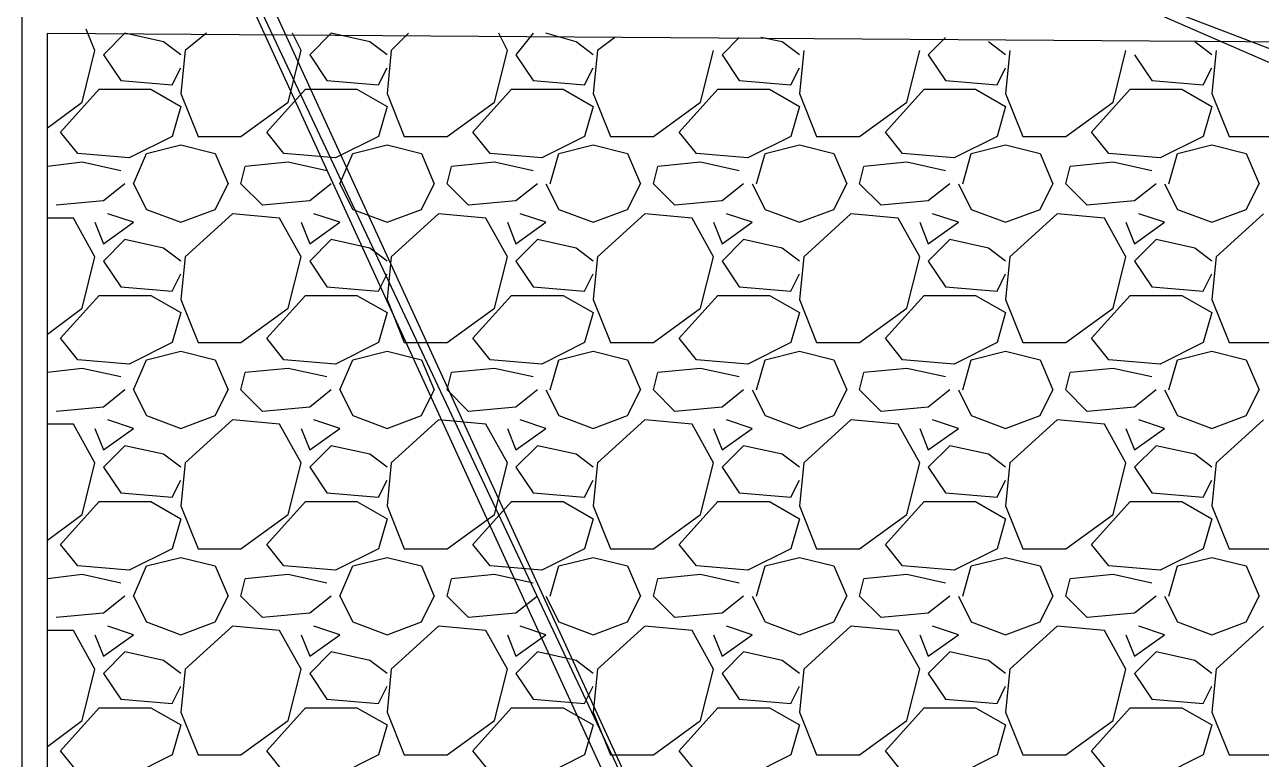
# Model space of a CAD drawing. Header units: metres. Extents: x 1 to 213, y 1 to 147.
# Drawn here: x 76.203 to 79.25, y 140.176 to 141.986 of the extents above; entities that cross this region are included whole.
import ezdxf

# ---------------------------------------------------------------- set-up
doc = ezdxf.new("R2010")
doc.units = ezdxf.units.M
doc.layers.add('00-BASE-ARQUITECTURA', color=8, linetype='Continuous')

msp = doc.modelspace()

# ---------------------------------------------------------------- linework, layer by layer
at = {"layer": '00-BASE-ARQUITECTURA'}
for points in [[(76.1753, 143.4253), (76.1329, 143.4041), (78.0591, 139.3189), (76.1753, 143.4253)], [(76.1329, 143.4041), (78.0591, 139.3189), (78.0168, 139.2978), (76.1329, 143.4041)], [(78.6624, 142.2717), (78.62, 142.1764), (80.7261, 141.3721), (78.6624, 142.2717)], [(78.62, 142.1764), (80.7261, 141.3721), (80.6838, 141.2768), (78.62, 142.1764)], [(76.1964, 142.0283), (76.1964, 139.9857), (76.2599, 139.9857), (76.2599, 141.9648)], [(76.2599, 141.9648), (79.3291, 141.9436), (82.6946, 140.155), (84.7901, 135.71), (82.4512, 135.71), (82.4512, 135.6465)], [(76.3764, 141.9224), (76.3552, 141.9753)], [(76.4504, 141.9648), (76.3975, 141.9118)], [(76.5457, 141.9436), (76.4504, 141.9648)], [(76.6515, 141.9648), (76.5986, 141.9224)], [(76.8844, 141.9224), (76.8632, 141.9648)], [(76.9584, 141.9648), (76.9055, 141.9118)], [(77.0537, 141.9436), (76.9584, 141.9648)], [(77.1489, 141.9648), (77.1066, 141.9224)], [(77.3924, 141.9224), (77.3712, 141.9648)], [(77.4558, 141.9648), (77.4135, 141.9118)], [(77.5617, 141.9436), (77.4876, 141.9648)], [(76.588, 141.9118), (76.5457, 141.9436)], [(77.096, 141.9118), (77.0537, 141.9436)], [(77.604, 141.9118), (77.5617, 141.9436)], [(77.6569, 141.9542), (77.6146, 141.9224)], [(77.9638, 141.9542), (77.9215, 141.9118)], [(78.0697, 141.9436), (78.0168, 141.9542)], [(78.112, 141.9118), (78.0697, 141.9436)], [(78.4719, 141.9542), (78.4295, 141.9118)], [(78.62, 141.9118), (78.5777, 141.9436)], [(79.128, 141.9118), (79.0857, 141.9436)], [(76.3446, 141.7954), (76.3764, 141.9224)], [(76.3975, 141.9118), (76.4399, 141.8483)], [(76.5986, 141.9224), (76.588, 141.8166)], [(76.8526, 141.7954), (76.8844, 141.9224)], [(76.9055, 141.9118), (76.9478, 141.8483)], [(77.1066, 141.9224), (77.096, 141.8166)], [(77.3606, 141.7954), (77.3924, 141.9224)], [(77.4135, 141.9118), (77.4558, 141.8483)], [(77.6146, 141.9224), (77.604, 141.8166)], [(77.8686, 141.7954), (77.9004, 141.9224)], [(77.9215, 141.9118), (77.9638, 141.8483)], [(78.1226, 141.9224), (78.112, 141.8166)], [(78.3766, 141.7954), (78.4084, 141.9224)], [(78.4295, 141.9118), (78.4719, 141.8483)], [(78.6306, 141.9224), (78.62, 141.8166)], [(78.8846, 141.7954), (78.9164, 141.9224)], [(78.9375, 141.9118), (78.9799, 141.8483)], [(79.1386, 141.9224), (79.128, 141.8166)], [(76.5669, 141.8378), (76.588, 141.8801)], [(77.0749, 141.8378), (77.096, 141.8801)], [(77.5829, 141.8378), (77.604, 141.8801)], [(78.0909, 141.8378), (78.112, 141.8801)], [(78.5989, 141.8378), (78.62, 141.8801)], [(79.1069, 141.8378), (79.128, 141.8801)], [(76.4399, 141.8483), (76.5669, 141.8378)], [(76.9478, 141.8483), (77.0749, 141.8378)], [(77.4558, 141.8483), (77.5829, 141.8378)], [(77.9638, 141.8483), (78.0909, 141.8378)], [(78.4719, 141.8483), (78.5989, 141.8378)], [(78.9799, 141.8483), (79.1069, 141.8378)], [(76.2917, 141.7213), (76.3869, 141.8272)], [(76.3869, 141.8272), (76.5139, 141.8272)], [(76.5139, 141.8272), (76.588, 141.7848)], [(76.588, 141.8166), (76.6304, 141.7108)], [(76.7997, 141.7213), (76.8949, 141.8272)], [(76.8949, 141.8272), (77.0219, 141.8272)], [(77.0219, 141.8272), (77.096, 141.7848)], [(77.096, 141.8166), (77.1384, 141.7108)], [(77.3077, 141.7213), (77.4029, 141.8272)], [(77.4029, 141.8272), (77.5299, 141.8272)], [(77.5299, 141.8272), (77.604, 141.7848)], [(77.604, 141.8166), (77.6464, 141.7108)], [(77.8157, 141.7213), (77.9109, 141.8272)], [(77.9109, 141.8272), (78.0379, 141.8272)], [(78.0379, 141.8272), (78.112, 141.7848)], [(78.112, 141.8166), (78.1544, 141.7108)], [(78.3237, 141.7213), (78.4189, 141.8272)], [(78.4189, 141.8272), (78.5459, 141.8272)], [(78.5459, 141.8272), (78.62, 141.7848)], [(78.62, 141.8166), (78.6624, 141.7108)], [(78.8317, 141.7213), (78.9269, 141.8272)], [(78.9269, 141.8272), (79.0539, 141.8272)], [(79.0539, 141.8272), (79.128, 141.7848)], [(79.128, 141.8166), (79.1704, 141.7108)], [(76.2599, 141.7319), (76.3446, 141.7954)], [(76.588, 141.7848), (76.5669, 141.7108)], [(76.7362, 141.7108), (76.8526, 141.7954)], [(77.096, 141.7848), (77.0749, 141.7108)], [(77.2442, 141.7108), (77.3606, 141.7954)], [(77.604, 141.7848), (77.5829, 141.7108)], [(77.7522, 141.7108), (77.8686, 141.7954)], [(78.112, 141.7848), (78.0909, 141.7108)], [(78.2602, 141.7108), (78.3766, 141.7954)], [(78.62, 141.7848), (78.5989, 141.7108)], [(78.7682, 141.7108), (78.8846, 141.7954)], [(79.128, 141.7848), (79.1069, 141.7108)], [(76.334, 141.6684), (76.2917, 141.7213)], [(76.5669, 141.7108), (76.461, 141.6578)], [(76.6304, 141.7108), (76.7362, 141.7108)], [(76.842, 141.6684), (76.7997, 141.7213)], [(77.0749, 141.7108), (76.969, 141.6578)], [(77.1384, 141.7108), (77.2442, 141.7108)], [(77.35, 141.6684), (77.3077, 141.7213)], [(77.5829, 141.7108), (77.477, 141.6578)], [(77.6464, 141.7108), (77.7522, 141.7108)], [(77.858, 141.6684), (77.8157, 141.7213)], [(78.0909, 141.7108), (77.985, 141.6578)], [(78.1544, 141.7108), (78.2602, 141.7108)], [(78.366, 141.6684), (78.3237, 141.7213)], [(78.5989, 141.7108), (78.493, 141.6578)], [(78.6624, 141.7108), (78.7682, 141.7108)], [(78.874, 141.6684), (78.8317, 141.7213)], [(79.1069, 141.7108), (79.001, 141.6578)], [(79.1704, 141.7108), (79.2762, 141.7108)], [(76.5034, 141.6684), (76.588, 141.6896)], [(76.588, 141.6896), (76.6727, 141.6684)], [(77.0114, 141.6684), (77.096, 141.6896)], [(77.096, 141.6896), (77.1807, 141.6684)], [(77.5194, 141.6684), (77.604, 141.6896)], [(77.604, 141.6896), (77.6887, 141.6684)], [(78.0274, 141.6684), (78.112, 141.6896)], [(78.112, 141.6896), (78.1967, 141.6684)], [(78.5353, 141.6684), (78.62, 141.6896)], [(78.62, 141.6896), (78.7047, 141.6684)], [(79.0433, 141.6684), (79.128, 141.6896)], [(79.128, 141.6896), (79.2127, 141.6684)], [(76.461, 141.6578), (76.334, 141.6684)], [(76.4716, 141.5943), (76.5034, 141.6684)], [(76.6727, 141.6684), (76.7044, 141.5943)], [(76.969, 141.6578), (76.842, 141.6684)], [(76.9796, 141.5943), (77.0114, 141.6684)], [(77.1807, 141.6684), (77.2124, 141.5943)], [(77.477, 141.6578), (77.35, 141.6684)], [(77.4982, 141.5943), (77.5194, 141.6684)], [(77.6887, 141.6684), (77.7204, 141.5943)], [(77.985, 141.6578), (77.858, 141.6684)], [(78.0062, 141.5943), (78.0274, 141.6684)], [(78.1967, 141.6684), (78.2284, 141.5943)], [(78.493, 141.6578), (78.366, 141.6684)], [(78.5142, 141.5943), (78.5353, 141.6684)], [(78.7047, 141.6684), (78.7364, 141.5943)], [(79.001, 141.6578), (78.874, 141.6684)], [(79.0222, 141.5943), (79.0433, 141.6684)], [(79.2127, 141.6684), (79.2444, 141.5943)], [(76.3446, 141.6473), (76.2599, 141.6367)], [(76.4399, 141.6261), (76.3446, 141.6473)], [(76.7362, 141.5943), (76.7468, 141.6367)], [(76.8526, 141.6473), (76.7468, 141.6367)], [(76.9478, 141.6261), (76.8526, 141.6473)], [(77.2442, 141.5943), (77.2548, 141.6367)], [(77.3606, 141.6473), (77.2548, 141.6367)], [(77.4558, 141.6261), (77.3606, 141.6473)], [(77.7522, 141.5943), (77.7628, 141.6367)], [(77.8686, 141.6473), (77.7628, 141.6367)], [(77.9638, 141.6261), (77.8686, 141.6473)], [(78.2602, 141.5943), (78.2708, 141.6367)], [(78.3766, 141.6473), (78.2708, 141.6367)], [(78.4719, 141.6261), (78.3766, 141.6473)], [(78.7682, 141.5943), (78.7788, 141.6367)], [(78.8846, 141.6473), (78.7788, 141.6367)], [(78.9799, 141.6261), (78.8846, 141.6473)], [(76.4504, 141.5943), (76.3975, 141.552)], [(76.4716, 141.5943), (76.5034, 141.5308)], [(76.6727, 141.5308), (76.7044, 141.5943)], [(76.7891, 141.5414), (76.7362, 141.5943)], [(76.9584, 141.5943), (76.9055, 141.552)], [(76.9796, 141.5943), (77.0114, 141.5308)], [(77.1807, 141.5308), (77.2124, 141.5943)], [(77.2971, 141.5414), (77.2442, 141.5943)], [(77.4664, 141.5943), (77.4135, 141.552)], [(77.4876, 141.5943), (77.5194, 141.5308)], [(77.6887, 141.5308), (77.7204, 141.5943)], [(77.8051, 141.5414), (77.7522, 141.5943)], [(77.9744, 141.5943), (77.9215, 141.552)], [(77.9956, 141.5943), (78.0274, 141.5308)], [(78.1967, 141.5308), (78.2284, 141.5943)], [(78.3131, 141.5414), (78.2602, 141.5943)], [(78.4824, 141.5943), (78.4295, 141.552)], [(78.5036, 141.5943), (78.5353, 141.5308)], [(78.7047, 141.5308), (78.7364, 141.5943)], [(78.8211, 141.5414), (78.7682, 141.5943)], [(78.9904, 141.5943), (78.9375, 141.552)], [(79.0116, 141.5943), (79.0433, 141.5308)], [(79.2127, 141.5308), (79.2444, 141.5943)], [(76.3975, 141.552), (76.2811, 141.5414)], [(76.5034, 141.5308), (76.588, 141.4991)], [(76.588, 141.4991), (76.6727, 141.5308)], [(76.9055, 141.552), (76.7891, 141.5414)], [(77.0114, 141.5308), (77.096, 141.4991)], [(77.096, 141.4991), (77.1807, 141.5308)], [(77.4135, 141.552), (77.2971, 141.5414)], [(77.5194, 141.5308), (77.604, 141.4991)], [(77.604, 141.4991), (77.6887, 141.5308)], [(77.9215, 141.552), (77.8051, 141.5414)], [(78.0274, 141.5308), (78.112, 141.4991)], [(78.112, 141.4991), (78.1967, 141.5308)], [(78.4295, 141.552), (78.3131, 141.5414)], [(78.5353, 141.5308), (78.62, 141.4991)], [(78.62, 141.4991), (78.7047, 141.5308)], [(78.9375, 141.552), (78.8211, 141.5414)], [(79.0433, 141.5308), (79.128, 141.4991)], [(79.128, 141.4991), (79.2127, 141.5308)], [(76.3234, 141.5097), (76.2599, 141.5097)], [(76.3764, 141.4144), (76.3234, 141.5097)], [(76.3764, 141.4991), (76.3975, 141.4462)], [(76.3975, 141.4462), (76.4716, 141.4991)], [(76.4716, 141.4991), (76.4081, 141.5203)], [(76.715, 141.5203), (76.5986, 141.4144)], [(76.8314, 141.5097), (76.715, 141.5203)], [(76.8844, 141.4144), (76.8314, 141.5097)], [(76.8844, 141.4991), (76.9055, 141.4462)], [(76.9055, 141.4462), (76.9796, 141.4991)], [(76.9796, 141.4991), (76.9161, 141.5203)], [(77.223, 141.5203), (77.1066, 141.4144)], [(77.3394, 141.5097), (77.223, 141.5203)], [(77.3924, 141.4144), (77.3394, 141.5097)], [(77.3924, 141.4991), (77.4135, 141.4462)], [(77.4135, 141.4462), (77.4876, 141.4991)], [(77.4876, 141.4991), (77.4241, 141.5203)], [(77.731, 141.5203), (77.6146, 141.4144)], [(77.8474, 141.5097), (77.731, 141.5203)], [(77.9004, 141.4144), (77.8474, 141.5097)], [(77.9004, 141.4991), (77.9215, 141.4462)], [(77.9215, 141.4462), (77.9956, 141.4991)], [(77.9956, 141.4991), (77.9321, 141.5203)], [(78.239, 141.5203), (78.1226, 141.4144)], [(78.3554, 141.5097), (78.239, 141.5203)], [(78.4084, 141.4144), (78.3554, 141.5097)], [(78.4084, 141.4991), (78.4295, 141.4462)], [(78.4295, 141.4462), (78.5036, 141.4991)], [(78.5036, 141.4991), (78.4401, 141.5203)], [(78.747, 141.5203), (78.6306, 141.4144)], [(78.8634, 141.5097), (78.747, 141.5203)], [(78.9164, 141.4144), (78.8634, 141.5097)], [(78.9164, 141.4991), (78.9375, 141.4462)], [(78.9375, 141.4462), (79.0116, 141.4991)], [(79.0116, 141.4991), (78.9481, 141.5203)], [(79.255, 141.5203), (79.1386, 141.4144)], [(76.4504, 141.4568), (76.3975, 141.4038)], [(76.5457, 141.4356), (76.4504, 141.4568)], [(76.9584, 141.4568), (76.9055, 141.4038)], [(77.0537, 141.4356), (76.9584, 141.4568)], [(77.4664, 141.4568), (77.4135, 141.4038)], [(77.5617, 141.4356), (77.4664, 141.4568)], [(77.9744, 141.4568), (77.9215, 141.4038)], [(78.0697, 141.4356), (77.9744, 141.4568)], [(78.4824, 141.4568), (78.4295, 141.4038)], [(78.5777, 141.4356), (78.4824, 141.4568)], [(78.9904, 141.4568), (78.9375, 141.4038)], [(79.0857, 141.4356), (78.9904, 141.4568)], [(76.3446, 141.2874), (76.3764, 141.4144)], [(76.588, 141.4038), (76.5457, 141.4356)], [(76.5986, 141.4144), (76.588, 141.3086)], [(76.8526, 141.2874), (76.8844, 141.4144)], [(77.096, 141.4038), (77.0537, 141.4356)], [(77.1066, 141.4144), (77.096, 141.3086)], [(77.3606, 141.2874), (77.3924, 141.4144)], [(77.604, 141.4038), (77.5617, 141.4356)], [(77.6146, 141.4144), (77.604, 141.3086)], [(77.8686, 141.2874), (77.9004, 141.4144)], [(78.112, 141.4038), (78.0697, 141.4356)], [(78.1226, 141.4144), (78.112, 141.3086)], [(78.3766, 141.2874), (78.4084, 141.4144)], [(78.62, 141.4038), (78.5777, 141.4356)], [(78.6306, 141.4144), (78.62, 141.3086)], [(78.8846, 141.2874), (78.9164, 141.4144)], [(79.128, 141.4038), (79.0857, 141.4356)], [(79.1386, 141.4144), (79.128, 141.3086)], [(76.3975, 141.4038), (76.4399, 141.3403)], [(76.9055, 141.4038), (76.9478, 141.3403)], [(77.4135, 141.4038), (77.4558, 141.3403)], [(77.9215, 141.4038), (77.9638, 141.3403)], [(78.4295, 141.4038), (78.4719, 141.3403)], [(78.9375, 141.4038), (78.9799, 141.3403)], [(76.5669, 141.3298), (76.588, 141.3721)], [(77.0749, 141.3298), (77.096, 141.3721)], [(77.5829, 141.3298), (77.604, 141.3721)], [(78.0909, 141.3298), (78.112, 141.3721)], [(78.5989, 141.3298), (78.62, 141.3721)], [(79.1069, 141.3298), (79.128, 141.3721)], [(76.2917, 141.2133), (76.3869, 141.3192)], [(76.3869, 141.3192), (76.5139, 141.3192)], [(76.4399, 141.3403), (76.5669, 141.3298)], [(76.5139, 141.3192), (76.588, 141.2768)], [(76.7997, 141.2133), (76.8949, 141.3192)], [(76.8949, 141.3192), (77.0219, 141.3192)], [(76.9478, 141.3403), (77.0749, 141.3298)], [(77.0219, 141.3192), (77.096, 141.2768)], [(77.3077, 141.2133), (77.4029, 141.3192)], [(77.4029, 141.3192), (77.5299, 141.3192)], [(77.4558, 141.3403), (77.5829, 141.3298)], [(77.5299, 141.3192), (77.604, 141.2768)], [(77.8157, 141.2133), (77.9109, 141.3192)], [(77.9109, 141.3192), (78.0379, 141.3192)], [(77.9638, 141.3403), (78.0909, 141.3298)], [(78.0379, 141.3192), (78.112, 141.2768)], [(78.3237, 141.2133), (78.4189, 141.3192)], [(78.4189, 141.3192), (78.5459, 141.3192)], [(78.4719, 141.3403), (78.5989, 141.3298)], [(78.5459, 141.3192), (78.62, 141.2768)], [(78.8317, 141.2133), (78.9269, 141.3192)], [(78.9269, 141.3192), (79.0539, 141.3192)], [(78.9799, 141.3403), (79.1069, 141.3298)], [(79.0539, 141.3192), (79.128, 141.2768)], [(76.2599, 141.2239), (76.3446, 141.2874)], [(76.588, 141.3086), (76.6304, 141.2028)], [(76.7362, 141.2028), (76.8526, 141.2874)], [(77.096, 141.3086), (77.1384, 141.2028)], [(77.2442, 141.2028), (77.3606, 141.2874)], [(77.604, 141.3086), (77.6464, 141.2028)], [(77.7522, 141.2028), (77.8686, 141.2874)], [(78.112, 141.3086), (78.1544, 141.2028)], [(78.2602, 141.2028), (78.3766, 141.2874)], [(78.62, 141.3086), (78.6624, 141.2028)], [(78.7682, 141.2028), (78.8846, 141.2874)], [(79.128, 141.3086), (79.1704, 141.2028)], [(76.588, 141.2768), (76.5669, 141.2028)], [(77.096, 141.2768), (77.0749, 141.2028)], [(77.604, 141.2768), (77.5829, 141.2028)], [(78.112, 141.2768), (78.0909, 141.2028)], [(78.62, 141.2768), (78.5989, 141.2028)], [(79.128, 141.2768), (79.1069, 141.2028)], [(76.334, 141.1604), (76.2917, 141.2133)], [(76.5669, 141.2028), (76.461, 141.1498)], [(76.6304, 141.2028), (76.7362, 141.2028)], [(76.842, 141.1604), (76.7997, 141.2133)], [(77.0749, 141.2028), (76.969, 141.1498)], [(77.1384, 141.2028), (77.2442, 141.2028)], [(77.35, 141.1604), (77.3077, 141.2133)], [(77.5829, 141.2028), (77.477, 141.1498)], [(77.6464, 141.2028), (77.7522, 141.2028)], [(77.858, 141.1604), (77.8157, 141.2133)], [(78.0909, 141.2028), (77.985, 141.1498)], [(78.1544, 141.2028), (78.2602, 141.2028)], [(78.366, 141.1604), (78.3237, 141.2133)], [(78.5989, 141.2028), (78.493, 141.1498)], [(78.6624, 141.2028), (78.7682, 141.2028)], [(78.874, 141.1604), (78.8317, 141.2133)], [(79.1069, 141.2028), (79.001, 141.1498)], [(79.1704, 141.2028), (79.2762, 141.2028)], [(76.5034, 141.1604), (76.588, 141.1816)], [(76.588, 141.1816), (76.6727, 141.1604)], [(77.0114, 141.1604), (77.096, 141.1816)], [(77.096, 141.1816), (77.1807, 141.1604)], [(77.5194, 141.1604), (77.604, 141.1816)], [(77.604, 141.1816), (77.6887, 141.1604)], [(78.0274, 141.1604), (78.112, 141.1816)], [(78.112, 141.1816), (78.1967, 141.1604)], [(78.5353, 141.1604), (78.62, 141.1816)], [(78.62, 141.1816), (78.7047, 141.1604)], [(79.0433, 141.1604), (79.128, 141.1816)], [(79.128, 141.1816), (79.2127, 141.1604)], [(76.3446, 141.1393), (76.2599, 141.1287)], [(76.461, 141.1498), (76.334, 141.1604)], [(76.4399, 141.1181), (76.3446, 141.1393)], [(76.4716, 141.0863), (76.5034, 141.1604)], [(76.6727, 141.1604), (76.7044, 141.0863)], [(76.8526, 141.1393), (76.7468, 141.1287)], [(76.969, 141.1498), (76.842, 141.1604)], [(76.9478, 141.1181), (76.8526, 141.1393)], [(76.9796, 141.0863), (77.0114, 141.1604)], [(77.1807, 141.1604), (77.2124, 141.0863)], [(77.3606, 141.1393), (77.2548, 141.1287)], [(77.477, 141.1498), (77.35, 141.1604)], [(77.4558, 141.1181), (77.3606, 141.1393)], [(77.4982, 141.0863), (77.5194, 141.1604)], [(77.6887, 141.1604), (77.7204, 141.0863)], [(77.8686, 141.1393), (77.7628, 141.1287)], [(77.985, 141.1498), (77.858, 141.1604)], [(77.9638, 141.1181), (77.8686, 141.1393)], [(78.0062, 141.0863), (78.0274, 141.1604)], [(78.1967, 141.1604), (78.2284, 141.0863)], [(78.3766, 141.1393), (78.2708, 141.1287)], [(78.493, 141.1498), (78.366, 141.1604)], [(78.4719, 141.1181), (78.3766, 141.1393)], [(78.5142, 141.0863), (78.5353, 141.1604)], [(78.7047, 141.1604), (78.7364, 141.0863)], [(78.8846, 141.1393), (78.7788, 141.1287)], [(79.001, 141.1498), (78.874, 141.1604)], [(78.9799, 141.1181), (78.8846, 141.1393)], [(79.0222, 141.0863), (79.0433, 141.1604)], [(79.2127, 141.1604), (79.2444, 141.0863)], [(76.7362, 141.0863), (76.7468, 141.1287)], [(77.2442, 141.0863), (77.2548, 141.1287)], [(77.7522, 141.0863), (77.7628, 141.1287)], [(78.2602, 141.0863), (78.2708, 141.1287)], [(78.7682, 141.0863), (78.7788, 141.1287)], [(76.4504, 141.0863), (76.3975, 141.044)], [(76.4716, 141.0863), (76.5034, 141.0228)], [(76.6727, 141.0228), (76.7044, 141.0863)], [(76.7891, 141.0334), (76.7362, 141.0863)], [(76.9584, 141.0863), (76.9055, 141.044)], [(76.9796, 141.0863), (77.0114, 141.0228)], [(77.1807, 141.0228), (77.2124, 141.0863)], [(77.2971, 141.0334), (77.2442, 141.0863)], [(77.4664, 141.0863), (77.4135, 141.044)], [(77.4876, 141.0863), (77.5194, 141.0228)], [(77.6887, 141.0228), (77.7204, 141.0863)], [(77.8051, 141.0334), (77.7522, 141.0863)], [(77.9744, 141.0863), (77.9215, 141.044)], [(77.9956, 141.0863), (78.0274, 141.0228)], [(78.1967, 141.0228), (78.2284, 141.0863)], [(78.3131, 141.0334), (78.2602, 141.0863)], [(78.4824, 141.0863), (78.4295, 141.044)], [(78.5036, 141.0863), (78.5353, 141.0228)], [(78.7047, 141.0228), (78.7364, 141.0863)], [(78.8211, 141.0334), (78.7682, 141.0863)], [(78.9904, 141.0863), (78.9375, 141.044)], [(79.0116, 141.0863), (79.0433, 141.0228)], [(79.2127, 141.0228), (79.2444, 141.0863)], [(76.3975, 141.044), (76.2811, 141.0334)], [(76.9055, 141.044), (76.7891, 141.0334)], [(77.4135, 141.044), (77.2971, 141.0334)], [(77.9215, 141.044), (77.8051, 141.0334)], [(78.4295, 141.044), (78.3131, 141.0334)], [(78.9375, 141.044), (78.8211, 141.0334)], [(76.4716, 140.9911), (76.4081, 141.0123)], [(76.5034, 141.0228), (76.588, 140.9911)], [(76.588, 140.9911), (76.6727, 141.0228)], [(76.715, 141.0123), (76.5986, 140.9064)], [(76.8314, 141.0017), (76.715, 141.0123)], [(76.9796, 140.9911), (76.9161, 141.0123)], [(77.0114, 141.0228), (77.096, 140.9911)], [(77.096, 140.9911), (77.1807, 141.0228)], [(77.223, 141.0123), (77.1066, 140.9064)], [(77.3394, 141.0017), (77.223, 141.0123)], [(77.4876, 140.9911), (77.4241, 141.0123)], [(77.5194, 141.0228), (77.604, 140.9911)], [(77.604, 140.9911), (77.6887, 141.0228)], [(77.731, 141.0123), (77.6146, 140.9064)], [(77.8474, 141.0017), (77.731, 141.0123)], [(77.9956, 140.9911), (77.9321, 141.0123)], [(78.0274, 141.0228), (78.112, 140.9911)], [(78.112, 140.9911), (78.1967, 141.0228)], [(78.239, 141.0123), (78.1226, 140.9064)], [(78.3554, 141.0017), (78.239, 141.0123)], [(78.5036, 140.9911), (78.4401, 141.0123)], [(78.5353, 141.0228), (78.62, 140.9911)], [(78.62, 140.9911), (78.7047, 141.0228)], [(78.747, 141.0123), (78.6306, 140.9064)], [(78.8634, 141.0017), (78.747, 141.0123)], [(79.0116, 140.9911), (78.9481, 141.0123)], [(79.0433, 141.0228), (79.128, 140.9911)], [(79.128, 140.9911), (79.2127, 141.0228)], [(79.255, 141.0123), (79.1386, 140.9064)], [(76.3234, 141.0017), (76.2599, 141.0017)], [(76.3764, 140.9064), (76.3234, 141.0017)], [(76.3764, 140.9911), (76.3975, 140.9382)], [(76.3975, 140.9382), (76.4716, 140.9911)], [(76.8844, 140.9064), (76.8314, 141.0017)], [(76.8844, 140.9911), (76.9055, 140.9382)], [(76.9055, 140.9382), (76.9796, 140.9911)], [(77.3924, 140.9064), (77.3394, 141.0017)], [(77.3924, 140.9911), (77.4135, 140.9382)], [(77.4135, 140.9382), (77.4876, 140.9911)], [(77.9004, 140.9064), (77.8474, 141.0017)], [(77.9004, 140.9911), (77.9215, 140.9382)], [(77.9215, 140.9382), (77.9956, 140.9911)], [(78.4084, 140.9064), (78.3554, 141.0017)], [(78.4084, 140.9911), (78.4295, 140.9382)], [(78.4295, 140.9382), (78.5036, 140.9911)], [(78.9164, 140.9064), (78.8634, 141.0017)], [(78.9164, 140.9911), (78.9375, 140.9382)], [(78.9375, 140.9382), (79.0116, 140.9911)], [(76.4504, 140.9488), (76.3975, 140.8958)], [(76.5457, 140.9276), (76.4504, 140.9488)], [(76.588, 140.8958), (76.5457, 140.9276)], [(76.9584, 140.9488), (76.9055, 140.8958)], [(77.0537, 140.9276), (76.9584, 140.9488)], [(77.096, 140.8958), (77.0537, 140.9276)], [(77.4664, 140.9488), (77.4135, 140.8958)], [(77.5617, 140.9276), (77.4664, 140.9488)], [(77.604, 140.8958), (77.5617, 140.9276)], [(77.9744, 140.9488), (77.9215, 140.8958)], [(78.0697, 140.9276), (77.9744, 140.9488)], [(78.112, 140.8958), (78.0697, 140.9276)], [(78.4824, 140.9488), (78.4295, 140.8958)], [(78.5777, 140.9276), (78.4824, 140.9488)], [(78.62, 140.8958), (78.5777, 140.9276)], [(78.9904, 140.9488), (78.9375, 140.8958)], [(79.0857, 140.9276), (78.9904, 140.9488)], [(79.128, 140.8958), (79.0857, 140.9276)], [(76.3446, 140.7794), (76.3764, 140.9064)], [(76.3975, 140.8958), (76.4399, 140.8323)], [(76.5986, 140.9064), (76.588, 140.8006)], [(76.8526, 140.7794), (76.8844, 140.9064)], [(76.9055, 140.8958), (76.9478, 140.8323)], [(77.1066, 140.9064), (77.096, 140.8006)], [(77.3606, 140.7794), (77.3924, 140.9064)], [(77.4135, 140.8958), (77.4558, 140.8323)], [(77.6146, 140.9064), (77.604, 140.8006)], [(77.8686, 140.7794), (77.9004, 140.9064)], [(77.9215, 140.8958), (77.9638, 140.8323)], [(78.1226, 140.9064), (78.112, 140.8006)], [(78.3766, 140.7794), (78.4084, 140.9064)], [(78.4295, 140.8958), (78.4719, 140.8323)], [(78.6306, 140.9064), (78.62, 140.8006)], [(78.8846, 140.7794), (78.9164, 140.9064)], [(78.9375, 140.8958), (78.9799, 140.8323)], [(79.1386, 140.9064), (79.128, 140.8006)], [(76.5669, 140.8218), (76.588, 140.8641)], [(77.0749, 140.8218), (77.096, 140.8641)], [(77.5829, 140.8218), (77.604, 140.8641)], [(78.0909, 140.8218), (78.112, 140.8641)], [(78.5989, 140.8218), (78.62, 140.8641)], [(79.1069, 140.8218), (79.128, 140.8641)], [(76.4399, 140.8323), (76.5669, 140.8218)], [(76.9478, 140.8323), (77.0749, 140.8218)], [(77.4558, 140.8323), (77.5829, 140.8218)], [(77.9638, 140.8323), (78.0909, 140.8218)], [(78.4719, 140.8323), (78.5989, 140.8218)], [(78.9799, 140.8323), (79.1069, 140.8218)], [(76.2917, 140.7053), (76.3869, 140.8112)], [(76.3869, 140.8112), (76.5139, 140.8112)], [(76.5139, 140.8112), (76.588, 140.7688)], [(76.588, 140.8006), (76.6304, 140.6948)], [(76.7997, 140.7053), (76.8949, 140.8112)], [(76.8949, 140.8112), (77.0219, 140.8112)], [(77.0219, 140.8112), (77.096, 140.7688)], [(77.096, 140.8006), (77.1384, 140.6948)], [(77.3077, 140.7053), (77.4029, 140.8112)], [(77.4029, 140.8112), (77.5299, 140.8112)], [(77.5299, 140.8112), (77.604, 140.7688)], [(77.604, 140.8006), (77.6464, 140.6948)], [(77.8157, 140.7053), (77.9109, 140.8112)], [(77.9109, 140.8112), (78.0379, 140.8112)], [(78.0379, 140.8112), (78.112, 140.7688)], [(78.112, 140.8006), (78.1544, 140.6948)], [(78.3237, 140.7053), (78.4189, 140.8112)], [(78.4189, 140.8112), (78.5459, 140.8112)], [(78.5459, 140.8112), (78.62, 140.7688)], [(78.62, 140.8006), (78.6624, 140.6948)], [(78.8317, 140.7053), (78.9269, 140.8112)], [(78.9269, 140.8112), (79.0539, 140.8112)], [(79.0539, 140.8112), (79.128, 140.7688)], [(79.128, 140.8006), (79.1704, 140.6948)], [(76.2599, 140.7159), (76.3446, 140.7794)], [(76.588, 140.7688), (76.5669, 140.6948)], [(76.7362, 140.6948), (76.8526, 140.7794)], [(77.096, 140.7688), (77.0749, 140.6948)], [(77.2442, 140.6948), (77.3606, 140.7794)], [(77.604, 140.7688), (77.5829, 140.6948)], [(77.7522, 140.6948), (77.8686, 140.7794)], [(78.112, 140.7688), (78.0909, 140.6948)], [(78.2602, 140.6948), (78.3766, 140.7794)], [(78.62, 140.7688), (78.5989, 140.6948)], [(78.7682, 140.6948), (78.8846, 140.7794)], [(79.128, 140.7688), (79.1069, 140.6948)], [(76.334, 140.6524), (76.2917, 140.7053)], [(76.5669, 140.6948), (76.461, 140.6418)], [(76.6304, 140.6948), (76.7362, 140.6948)], [(76.842, 140.6524), (76.7997, 140.7053)], [(77.0749, 140.6948), (76.969, 140.6418)], [(77.1384, 140.6948), (77.2442, 140.6948)], [(77.35, 140.6524), (77.3077, 140.7053)], [(77.5829, 140.6948), (77.477, 140.6418)], [(77.6464, 140.6948), (77.7522, 140.6948)], [(77.858, 140.6524), (77.8157, 140.7053)], [(78.0909, 140.6948), (77.985, 140.6418)], [(78.1544, 140.6948), (78.2602, 140.6948)], [(78.366, 140.6524), (78.3237, 140.7053)], [(78.5989, 140.6948), (78.493, 140.6418)], [(78.6624, 140.6948), (78.7682, 140.6948)], [(78.874, 140.6524), (78.8317, 140.7053)], [(79.1069, 140.6948), (79.001, 140.6418)], [(79.1704, 140.6948), (79.2762, 140.6948)], [(76.461, 140.6418), (76.334, 140.6524)], [(76.4716, 140.5783), (76.5034, 140.6524)], [(76.5034, 140.6524), (76.588, 140.6736)], [(76.588, 140.6736), (76.6727, 140.6524)], [(76.6727, 140.6524), (76.7044, 140.5783)], [(76.969, 140.6418), (76.842, 140.6524)], [(76.9796, 140.5783), (77.0114, 140.6524)], [(77.0114, 140.6524), (77.096, 140.6736)], [(77.096, 140.6736), (77.1807, 140.6524)], [(77.1807, 140.6524), (77.2124, 140.5783)], [(77.477, 140.6418), (77.35, 140.6524)], [(77.4982, 140.5783), (77.5194, 140.6524)], [(77.5194, 140.6524), (77.604, 140.6736)], [(77.604, 140.6736), (77.6887, 140.6524)], [(77.6887, 140.6524), (77.7204, 140.5783)], [(77.985, 140.6418), (77.858, 140.6524)], [(78.0062, 140.5783), (78.0274, 140.6524)], [(78.0274, 140.6524), (78.112, 140.6736)], [(78.112, 140.6736), (78.1967, 140.6524)], [(78.1967, 140.6524), (78.2284, 140.5783)], [(78.493, 140.6418), (78.366, 140.6524)], [(78.5142, 140.5783), (78.5353, 140.6524)], [(78.5353, 140.6524), (78.62, 140.6736)], [(78.62, 140.6736), (78.7047, 140.6524)], [(78.7047, 140.6524), (78.7364, 140.5783)], [(79.001, 140.6418), (78.874, 140.6524)], [(79.0222, 140.5783), (79.0433, 140.6524)], [(79.0433, 140.6524), (79.128, 140.6736)], [(79.128, 140.6736), (79.2127, 140.6524)], [(79.2127, 140.6524), (79.2444, 140.5783)], [(76.3446, 140.6313), (76.2599, 140.6207)], [(76.4399, 140.6101), (76.3446, 140.6313)], [(76.7362, 140.5783), (76.7468, 140.6207)], [(76.8526, 140.6313), (76.7468, 140.6207)], [(76.9478, 140.6101), (76.8526, 140.6313)], [(77.2442, 140.5783), (77.2548, 140.6207)], [(77.3606, 140.6313), (77.2548, 140.6207)], [(77.4558, 140.6101), (77.3606, 140.6313)], [(77.7522, 140.5783), (77.7628, 140.6207)], [(77.8686, 140.6313), (77.7628, 140.6207)], [(77.9638, 140.6101), (77.8686, 140.6313)], [(78.2602, 140.5783), (78.2708, 140.6207)], [(78.3766, 140.6313), (78.2708, 140.6207)], [(78.4719, 140.6101), (78.3766, 140.6313)], [(78.7682, 140.5783), (78.7788, 140.6207)], [(78.8846, 140.6313), (78.7788, 140.6207)], [(78.9799, 140.6101), (78.8846, 140.6313)], [(76.4504, 140.5783), (76.3975, 140.536)], [(76.4716, 140.5783), (76.5034, 140.5148)], [(76.6727, 140.5148), (76.7044, 140.5783)], [(76.7891, 140.5254), (76.7362, 140.5783)], [(76.9584, 140.5783), (76.9055, 140.536)], [(76.9796, 140.5783), (77.0114, 140.5148)], [(77.1807, 140.5148), (77.2124, 140.5783)], [(77.2971, 140.5254), (77.2442, 140.5783)], [(77.4664, 140.5783), (77.4135, 140.536)], [(77.4876, 140.5783), (77.5194, 140.5148)], [(77.6887, 140.5148), (77.7204, 140.5783)], [(77.8051, 140.5254), (77.7522, 140.5783)], [(77.9744, 140.5783), (77.9215, 140.536)], [(77.9956, 140.5783), (78.0274, 140.5148)], [(78.1967, 140.5148), (78.2284, 140.5783)], [(78.3131, 140.5254), (78.2602, 140.5783)], [(78.4824, 140.5783), (78.4295, 140.536)], [(78.5036, 140.5783), (78.5353, 140.5148)], [(78.7047, 140.5148), (78.7364, 140.5783)], [(78.8211, 140.5254), (78.7682, 140.5783)], [(78.9904, 140.5783), (78.9375, 140.536)], [(79.0116, 140.5783), (79.0433, 140.5148)], [(79.2127, 140.5148), (79.2444, 140.5783)], [(76.3975, 140.536), (76.2811, 140.5254)], [(76.9055, 140.536), (76.7891, 140.5254)], [(77.4135, 140.536), (77.2971, 140.5254)], [(77.9215, 140.536), (77.8051, 140.5254)], [(78.4295, 140.536), (78.3131, 140.5254)], [(78.9375, 140.536), (78.8211, 140.5254)], [(76.3234, 140.4937), (76.2599, 140.4937)], [(76.3764, 140.3984), (76.3234, 140.4937)], [(76.4716, 140.4831), (76.4081, 140.5043)], [(76.5034, 140.5148), (76.588, 140.4831)], [(76.588, 140.4831), (76.6727, 140.5148)], [(76.715, 140.5043), (76.5986, 140.3984)], [(76.8314, 140.4937), (76.715, 140.5043)], [(76.8844, 140.3984), (76.8314, 140.4937)], [(76.9796, 140.4831), (76.9161, 140.5043)], [(77.0114, 140.5148), (77.096, 140.4831)], [(77.096, 140.4831), (77.1807, 140.5148)], [(77.223, 140.5043), (77.1066, 140.3984)], [(77.3394, 140.4937), (77.223, 140.5043)], [(77.3924, 140.3984), (77.3394, 140.4937)], [(77.4876, 140.4831), (77.4241, 140.5043)], [(77.5194, 140.5148), (77.604, 140.4831)], [(77.604, 140.4831), (77.6887, 140.5148)], [(77.731, 140.5043), (77.6146, 140.3984)], [(77.8474, 140.4937), (77.731, 140.5043)], [(77.9004, 140.3984), (77.8474, 140.4937)], [(77.9956, 140.4831), (77.9321, 140.5043)], [(78.0274, 140.5148), (78.112, 140.4831)], [(78.112, 140.4831), (78.1967, 140.5148)], [(78.239, 140.5043), (78.1226, 140.3984)], [(78.3554, 140.4937), (78.239, 140.5043)], [(78.4084, 140.3984), (78.3554, 140.4937)], [(78.5036, 140.4831), (78.4401, 140.5043)], [(78.5353, 140.5148), (78.62, 140.4831)], [(78.62, 140.4831), (78.7047, 140.5148)], [(78.747, 140.5043), (78.6306, 140.3984)], [(78.8634, 140.4937), (78.747, 140.5043)], [(78.9164, 140.3984), (78.8634, 140.4937)], [(79.0116, 140.4831), (78.9481, 140.5043)], [(79.0433, 140.5148), (79.128, 140.4831)], [(79.128, 140.4831), (79.2127, 140.5148)], [(79.255, 140.5043), (79.1386, 140.3984)], [(76.3764, 140.4831), (76.3975, 140.4302)], [(76.3975, 140.4302), (76.4716, 140.4831)], [(76.8844, 140.4831), (76.9055, 140.4302)], [(76.9055, 140.4302), (76.9796, 140.4831)], [(77.3924, 140.4831), (77.4135, 140.4302)], [(77.4135, 140.4302), (77.4876, 140.4831)], [(77.9004, 140.4831), (77.9215, 140.4302)], [(77.9215, 140.4302), (77.9956, 140.4831)], [(78.4084, 140.4831), (78.4295, 140.4302)], [(78.4295, 140.4302), (78.5036, 140.4831)], [(78.9164, 140.4831), (78.9375, 140.4302)], [(78.9375, 140.4302), (79.0116, 140.4831)], [(76.4504, 140.4408), (76.3975, 140.3878)], [(76.5457, 140.4196), (76.4504, 140.4408)], [(76.9584, 140.4408), (76.9055, 140.3878)], [(77.0537, 140.4196), (76.9584, 140.4408)], [(77.4664, 140.4408), (77.4135, 140.3878)], [(77.5617, 140.4196), (77.4664, 140.4408)], [(77.9744, 140.4408), (77.9215, 140.3878)], [(78.0697, 140.4196), (77.9744, 140.4408)], [(78.4824, 140.4408), (78.4295, 140.3878)], [(78.5777, 140.4196), (78.4824, 140.4408)], [(78.9904, 140.4408), (78.9375, 140.3878)], [(79.0857, 140.4196), (78.9904, 140.4408)], [(76.588, 140.3878), (76.5457, 140.4196)], [(77.096, 140.3878), (77.0537, 140.4196)], [(77.604, 140.3878), (77.5617, 140.4196)], [(78.112, 140.3878), (78.0697, 140.4196)], [(78.62, 140.3878), (78.5777, 140.4196)], [(79.128, 140.3878), (79.0857, 140.4196)], [(76.3446, 140.2714), (76.3764, 140.3984)], [(76.3975, 140.3878), (76.4399, 140.3243)], [(76.5986, 140.3984), (76.588, 140.2926)], [(76.8526, 140.2714), (76.8844, 140.3984)], [(76.9055, 140.3878), (76.9478, 140.3243)], [(77.1066, 140.3984), (77.096, 140.2926)], [(77.3606, 140.2714), (77.3924, 140.3984)], [(77.4135, 140.3878), (77.4558, 140.3243)], [(77.6146, 140.3984), (77.604, 140.2926)], [(77.8686, 140.2714), (77.9004, 140.3984)], [(77.9215, 140.3878), (77.9638, 140.3243)], [(78.1226, 140.3984), (78.112, 140.2926)], [(78.3766, 140.2714), (78.4084, 140.3984)], [(78.4295, 140.3878), (78.4719, 140.3243)], [(78.6306, 140.3984), (78.62, 140.2926)], [(78.8846, 140.2714), (78.9164, 140.3984)], [(78.9375, 140.3878), (78.9799, 140.3243)], [(79.1386, 140.3984), (79.128, 140.2926)], [(76.5669, 140.3138), (76.588, 140.3561)], [(77.0749, 140.3138), (77.096, 140.3561)], [(77.5829, 140.3138), (77.604, 140.3561)], [(78.0909, 140.3138), (78.112, 140.3561)], [(78.5989, 140.3138), (78.62, 140.3561)], [(79.1069, 140.3138), (79.128, 140.3561)], [(76.4399, 140.3243), (76.5669, 140.3138)], [(76.9478, 140.3243), (77.0749, 140.3138)], [(77.4558, 140.3243), (77.5829, 140.3138)], [(77.9638, 140.3243), (78.0909, 140.3138)], [(78.4719, 140.3243), (78.5989, 140.3138)], [(78.9799, 140.3243), (79.1069, 140.3138)], [(76.2917, 140.1973), (76.3869, 140.3032)], [(76.3869, 140.3032), (76.5139, 140.3032)], [(76.5139, 140.3032), (76.588, 140.2608)], [(76.588, 140.2926), (76.6304, 140.1868)], [(76.7997, 140.1973), (76.8949, 140.3032)], [(76.8949, 140.3032), (77.0219, 140.3032)], [(77.0219, 140.3032), (77.096, 140.2608)], [(77.096, 140.2926), (77.1384, 140.1868)], [(77.3077, 140.1973), (77.4029, 140.3032)], [(77.4029, 140.3032), (77.5299, 140.3032)], [(77.5299, 140.3032), (77.604, 140.2608)], [(77.604, 140.2926), (77.6464, 140.1868)], [(77.8157, 140.1973), (77.9109, 140.3032)], [(77.9109, 140.3032), (78.0379, 140.3032)], [(78.0379, 140.3032), (78.112, 140.2608)], [(78.112, 140.2926), (78.1544, 140.1868)], [(78.3237, 140.1973), (78.4189, 140.3032)], [(78.4189, 140.3032), (78.5459, 140.3032)], [(78.5459, 140.3032), (78.62, 140.2608)], [(78.62, 140.2926), (78.6624, 140.1868)], [(78.8317, 140.1973), (78.9269, 140.3032)], [(78.9269, 140.3032), (79.0539, 140.3032)], [(79.0539, 140.3032), (79.128, 140.2608)], [(79.128, 140.2926), (79.1704, 140.1868)], [(76.2599, 140.2079), (76.3446, 140.2714)], [(76.588, 140.2608), (76.5669, 140.1868)], [(76.7362, 140.1868), (76.8526, 140.2714)], [(77.096, 140.2608), (77.0749, 140.1868)], [(77.2442, 140.1868), (77.3606, 140.2714)], [(77.604, 140.2608), (77.5829, 140.1868)], [(77.7522, 140.1868), (77.8686, 140.2714)], [(78.112, 140.2608), (78.0909, 140.1868)], [(78.2602, 140.1868), (78.3766, 140.2714)], [(78.62, 140.2608), (78.5989, 140.1868)], [(78.7682, 140.1868), (78.8846, 140.2714)], [(79.128, 140.2608), (79.1069, 140.1868)], [(76.334, 140.1444), (76.2917, 140.1973)], [(76.842, 140.1444), (76.7997, 140.1973)], [(77.35, 140.1444), (77.3077, 140.1973)], [(77.858, 140.1444), (77.8157, 140.1973)], [(78.366, 140.1444), (78.3237, 140.1973)], [(78.874, 140.1444), (78.8317, 140.1973)], [(76.5669, 140.1868), (76.461, 140.1338)], [(76.6304, 140.1868), (76.7362, 140.1868)], [(77.0749, 140.1868), (76.969, 140.1338)], [(77.1384, 140.1868), (77.2442, 140.1868)], [(77.5829, 140.1868), (77.477, 140.1338)], [(77.6464, 140.1868), (77.7522, 140.1868)], [(78.0909, 140.1868), (77.985, 140.1338)], [(78.1544, 140.1868), (78.2602, 140.1868)], [(78.5989, 140.1868), (78.493, 140.1338)], [(78.6624, 140.1868), (78.7682, 140.1868)], [(79.1069, 140.1868), (79.001, 140.1338)], [(79.1704, 140.1868), (79.2762, 140.1868)]]:
    msp.add_lwpolyline(points, dxfattribs=at)

doc.saveas('drawing.dxf')
